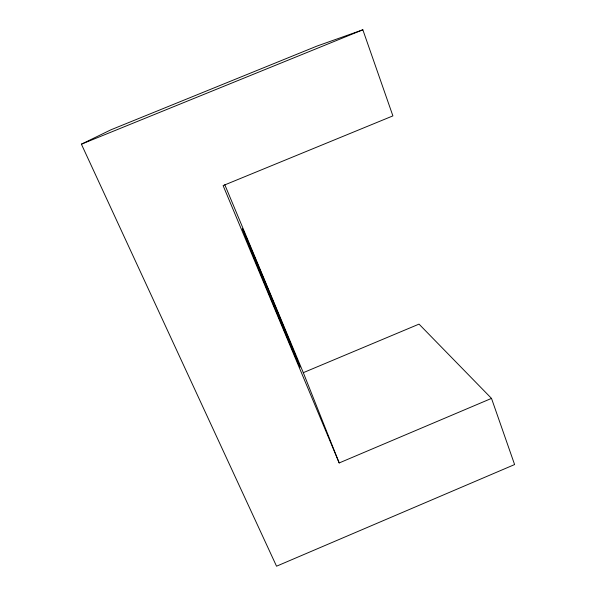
<?xml version="1.0" encoding="UTF-8"?>
<svg xmlns="http://www.w3.org/2000/svg" width="596" height="596" viewBox="0 0 596 596"><rect width="100%" height="100%" fill="white"/><g stroke="black" fill="none" stroke-linecap="round" stroke-linejoin="round"><path stroke-width="0.89" d="M81.399 144.187L110.931 129.801L317.087 46.034L362.845 29.8L392.898 115.892L223.105 185.587L339.191 462.95L491.506 398.396L514.601 464.56L276.537 566.2L81.399 144.187L362.845 29.8M339.191 462.95L303.304 372.664L419.025 324.12L491.506 398.396M224.789 184.723L303.304 372.664M252.041 252.935A75.23 0.536 67.4 0 0 299.155 365.385A75.23 0.536 67.4 0 0 261.003 272.111A75.23 0.536 67.4 0 0 252.041 252.935"/></g></svg>
